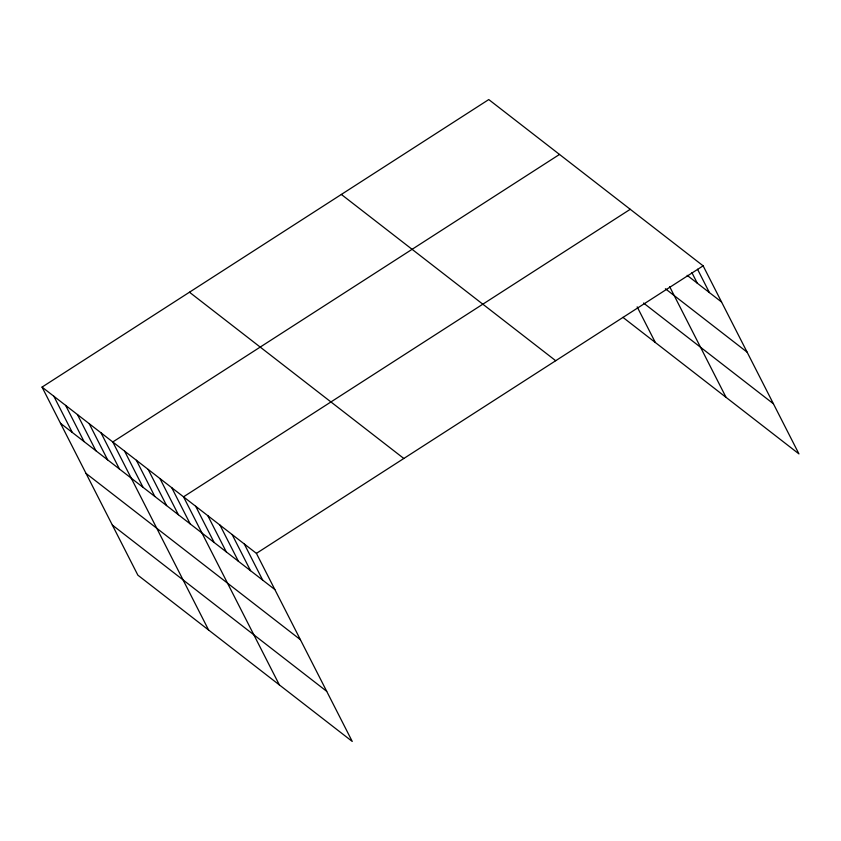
<?xml version="1.0" encoding="UTF-8"?>
<svg xmlns="http://www.w3.org/2000/svg" width="841" height="841" viewBox="0 0 841 841"><rect width="100%" height="100%" fill="white"/><g stroke="black" fill="none" stroke-linecap="round" stroke-linejoin="round"><path stroke-width="1.26" d="M42.05 387.102L256.41 553.367L352.242 741.436L137.871 575.17L42.05 387.102L488.758 99.564L703.129 265.83L798.95 453.898L622.908 317.351M559.507 154.439L112.789 441.967L208.61 630.035M630.245 209.304L183.527 496.831L279.359 684.9M256.41 553.367L703.129 265.83M687.15 275.322L721.567 302.024M665.378 288.747L747.102 352.137M643.544 303.054L773.415 403.775M341.351 194.45L555.712 360.715M189.467 292.216L403.827 458.482M60.489 423.296L274.849 589.552M86.024 473.409L300.395 639.675M112.337 525.047L326.697 691.313M697.525 269.246L709.415 292.594M691.912 272.673L697.273 283.175M669.678 286.697L726.067 397.373M637.163 306.86L655.328 342.497M244.268 543.948L262.707 580.132M232.116 534.519L250.555 570.713M219.974 525.099L238.413 561.294M207.822 515.68L226.261 551.864M195.68 506.261L214.119 542.445M171.743 487.696L190.182 523.88M159.948 478.55L178.387 514.734M148.163 469.404L166.602 505.588M136.368 460.258L154.807 496.453M124.584 451.112L143.023 487.307M101.004 432.821L119.443 469.015M89.209 423.685L107.648 459.869M77.425 414.539L95.863 450.723M65.63 405.394L84.068 441.578M53.845 396.248L72.284 432.442"/></g></svg>
